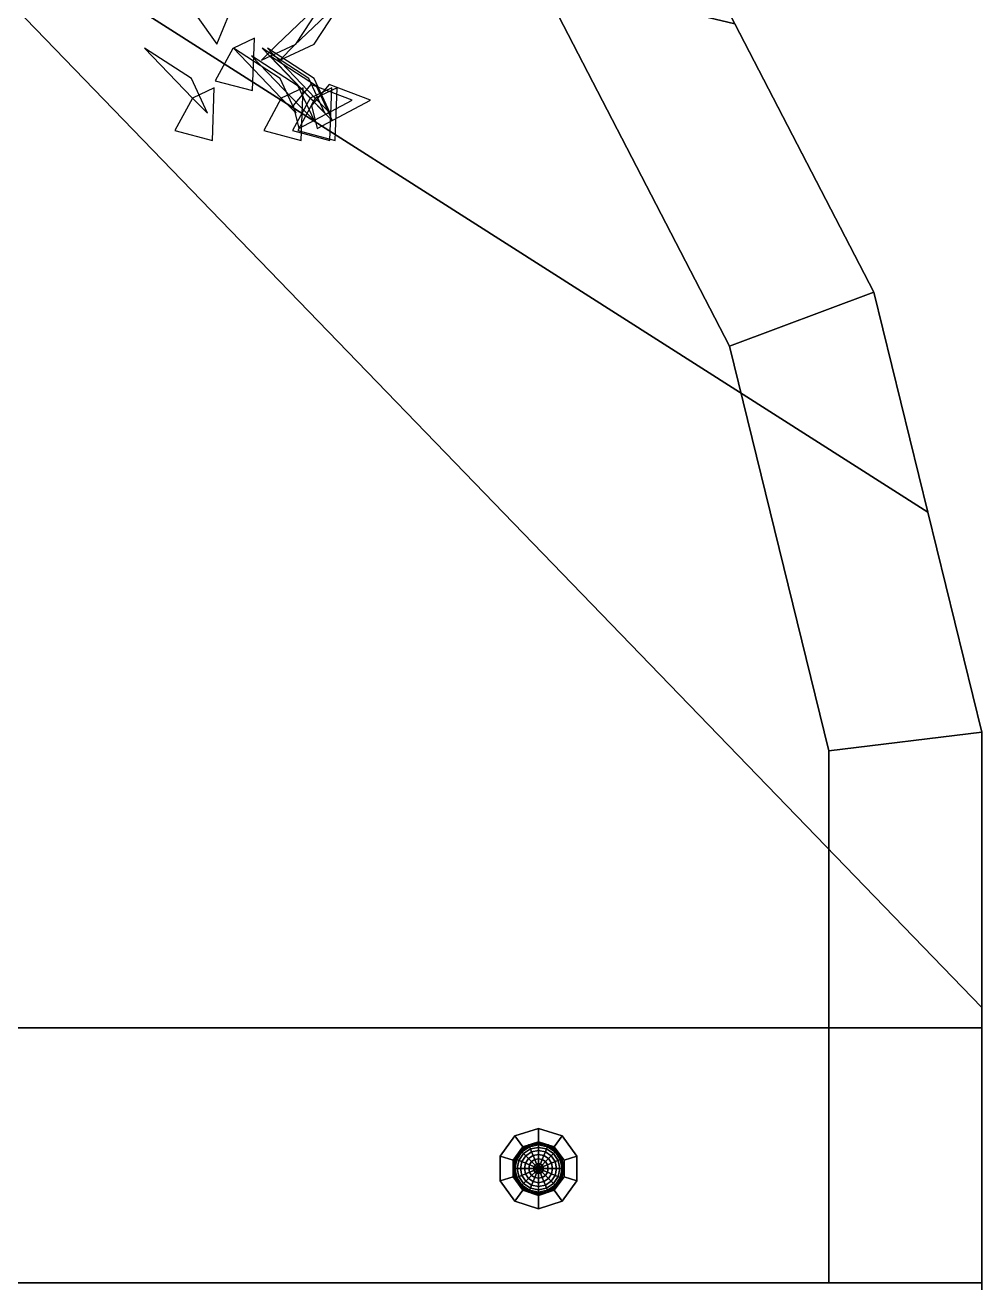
# Model space of a CAD drawing. Header units: millimetres. Extents: x 116.8 to 135.8, y -35.1 to -13.1.
# Drawn here: x 131.967 to 133.843, y -22.99 to -20.523 of the extents above; entities that cross this region are included whole.
import ezdxf

# ---------------------------------------------------------------- set-up
doc = ezdxf.new("R2010")
doc.units = ezdxf.units.MM
for name, color, linetype in [('copertura', 252, 'Continuous'), ('cromato', 251, 'Continuous'), ('foglie', 62, 'Continuous'), ('lampada', 2, 'Continuous'), ('parete_interna', 7, 'Continuous'), ('prato', 83, 'Continuous'), ('RIVESTIMENTO', 33, 'Continuous')]:
    doc.layers.add(name, color=color, linetype=linetype)

msp = doc.modelspace()

# ---------------------------------------------------------------- linework, layer by layer
at = {"layer": 'copertura'}
for points in [[(133.843, -22.4899, 5.6817), (133.843, -23.1399, 5.7), (128.843, -23.1399, 5.7), (128.843, -22.4899, 5.7)], [(128.843, -22.4899, 6), (128.843, -23.1399, 6), (133.843, -23.1399, 6), (133.843, -22.4899, 5.9817)], [(133.843, -22.4899, 5.9817), (128.843, -22.4899, 6), (128.843, -22.4899, 5.7), (133.843, -22.4899, 5.6817)], [(133.843, -23.1399, 5.7), (133.843, -22.4899, 5.6817), (133.843, -22.4899, 5.9817), (133.843, -23.1399, 6)]]:
    msp.add_3dface(points, dxfattribs=at)
at = {"layer": 'cromato'}
for points in [[(132.9737, -22.7132, 5.7), (132.9737, -22.6869, 5.7), (132.9273, -22.7019, 5.7), (132.9428, -22.7232, 5.7)], [(132.9428, -22.7232, 5.675), (132.9273, -22.7019, 5.675), (132.9737, -22.6869, 5.675), (132.9737, -22.7132, 5.675)], [(132.9273, -22.7019, 5.7), (132.9737, -22.6869, 5.7), (132.9737, -22.6869, 5.675), (132.9273, -22.7019, 5.675)], [(133.0046, -22.7232, 5.7), (133.02, -22.7019, 5.7), (132.9737, -22.6869, 5.7), (132.9737, -22.7132, 5.7)], [(132.9737, -22.7132, 5.675), (132.9737, -22.6869, 5.675), (133.02, -22.7019, 5.675), (133.0046, -22.7232, 5.675)], [(132.9737, -22.7132, 5.7), (132.9737, -22.6869, 5.7), (132.9737, -22.6869, 5.675), (132.9737, -22.7132, 5.675)], [(132.9737, -22.6869, 5.7), (133.02, -22.7019, 5.7), (133.02, -22.7019, 5.675), (132.9737, -22.6869, 5.675)], [(132.9737, -22.6869, 5.7), (132.9737, -22.7132, 5.7), (132.9737, -22.7132, 5.675), (132.9737, -22.6869, 5.675)], [(132.9428, -22.7232, 5.7), (132.9273, -22.7019, 5.7), (132.8987, -22.7414, 5.7), (132.9237, -22.7495, 5.7)], [(132.9237, -22.7495, 5.675), (132.8987, -22.7414, 5.675), (132.9273, -22.7019, 5.675), (132.9428, -22.7232, 5.675)], [(132.8987, -22.7414, 5.7), (132.9273, -22.7019, 5.7), (132.9273, -22.7019, 5.675), (132.8987, -22.7414, 5.675)], [(132.9428, -22.7232, 5.7), (132.9273, -22.7019, 5.7), (132.9273, -22.7019, 5.675), (132.9428, -22.7232, 5.675)], [(132.9273, -22.7019, 5.7), (132.9428, -22.7232, 5.7), (132.9428, -22.7232, 5.675), (132.9273, -22.7019, 5.675)], [(132.9737, -22.7132, 5.675), (132.9428, -22.7232, 5.675), (132.9428, -22.7232, 5.7), (132.9737, -22.7132, 5.7)], [(133.0046, -22.7232, 5.675), (132.9737, -22.7132, 5.675), (132.9737, -22.7132, 5.7), (133.0046, -22.7232, 5.7)], [(133.02, -22.7019, 5.7), (133.0046, -22.7232, 5.7), (133.0046, -22.7232, 5.675), (133.02, -22.7019, 5.675)], [(133.0237, -22.7495, 5.7), (133.0487, -22.7414, 5.7), (133.02, -22.7019, 5.7), (133.0046, -22.7232, 5.7)], [(133.0046, -22.7232, 5.675), (133.02, -22.7019, 5.675), (133.0487, -22.7414, 5.675), (133.0237, -22.7495, 5.675)], [(133.0046, -22.7232, 5.7), (133.02, -22.7019, 5.7), (133.02, -22.7019, 5.675), (133.0046, -22.7232, 5.675)], [(133.02, -22.7019, 5.7), (133.0487, -22.7414, 5.7), (133.0487, -22.7414, 5.675), (133.02, -22.7019, 5.675)], [(132.9237, -22.782, 5.7), (132.8987, -22.7901, 5.7), (132.8987, -22.7414, 5.7), (132.9237, -22.7495, 5.7)], [(132.9237, -22.7495, 5.675), (132.8987, -22.7414, 5.675), (132.8987, -22.7901, 5.675), (132.9237, -22.782, 5.675)], [(132.9237, -22.7495, 5.7), (132.8987, -22.7414, 5.7), (132.8987, -22.7414, 5.675), (132.9237, -22.7495, 5.675)], [(132.8987, -22.7414, 5.7), (132.8987, -22.7901, 5.7), (132.8987, -22.7901, 5.675), (132.8987, -22.7414, 5.675)], [(132.9428, -22.7232, 5.675), (132.9237, -22.7495, 5.675), (132.9237, -22.7495, 5.7), (132.9428, -22.7232, 5.7)], [(133.0237, -22.7495, 5.675), (133.0046, -22.7232, 5.675), (133.0046, -22.7232, 5.7), (133.0237, -22.7495, 5.7)], [(133.0237, -22.782, 5.7), (133.0487, -22.7901, 5.7), (133.0487, -22.7414, 5.7), (133.0237, -22.7495, 5.7)], [(133.0237, -22.7495, 5.675), (133.0487, -22.7414, 5.675), (133.0487, -22.7901, 5.675), (133.0237, -22.782, 5.675)], [(133.0487, -22.7414, 5.7), (133.0237, -22.7495, 5.7), (133.0237, -22.7495, 5.675), (133.0487, -22.7414, 5.675)], [(133.0487, -22.7414, 5.7), (133.0487, -22.7901, 5.7), (133.0487, -22.7901, 5.675), (133.0487, -22.7414, 5.675)], [(132.9237, -22.782, 5.675), (132.9237, -22.7495, 5.675), (132.9237, -22.7495, 5.7), (132.9237, -22.782, 5.7)], [(133.0237, -22.782, 5.675), (133.0237, -22.7495, 5.675), (133.0237, -22.7495, 5.7), (133.0237, -22.782, 5.7)], [(132.9428, -22.8083, 5.7), (132.9273, -22.8295, 5.7), (132.8987, -22.7901, 5.7), (132.9237, -22.782, 5.7)], [(132.9237, -22.782, 5.675), (132.8987, -22.7901, 5.675), (132.9273, -22.8295, 5.675), (132.9428, -22.8083, 5.675)], [(132.9237, -22.782, 5.7), (132.8987, -22.7901, 5.7), (132.8987, -22.7901, 5.675), (132.9237, -22.782, 5.675)], [(132.8987, -22.7901, 5.7), (132.9273, -22.8295, 5.7), (132.9273, -22.8295, 5.675), (132.8987, -22.7901, 5.675)], [(132.9428, -22.8083, 5.675), (132.9237, -22.782, 5.675), (132.9237, -22.782, 5.7), (132.9428, -22.8083, 5.7)], [(133.0237, -22.782, 5.7), (133.0487, -22.7901, 5.7), (133.02, -22.8295, 5.7), (133.0046, -22.8083, 5.7)], [(133.0046, -22.8083, 5.675), (133.02, -22.8295, 5.675), (133.0487, -22.7901, 5.675), (133.0237, -22.782, 5.675)], [(133.0237, -22.782, 5.675), (133.0046, -22.8083, 5.675), (133.0046, -22.8083, 5.7), (133.0237, -22.782, 5.7)], [(133.02, -22.8295, 5.7), (133.0487, -22.7901, 5.7), (133.0487, -22.7901, 5.675), (133.02, -22.8295, 5.675)], [(133.0487, -22.7901, 5.7), (133.0237, -22.782, 5.7), (133.0237, -22.782, 5.675), (133.0487, -22.7901, 5.675)], [(132.9273, -22.8295, 5.7), (132.9428, -22.8083, 5.7), (132.9428, -22.8083, 5.675), (132.9273, -22.8295, 5.675)], [(132.9737, -22.8183, 5.7), (132.9737, -22.8446, 5.7), (132.9273, -22.8295, 5.7), (132.9428, -22.8083, 5.7)], [(132.9428, -22.8083, 5.675), (132.9273, -22.8295, 5.675), (132.9737, -22.8446, 5.675), (132.9737, -22.8183, 5.675)], [(132.9428, -22.8083, 5.7), (132.9273, -22.8295, 5.7), (132.9273, -22.8295, 5.675), (132.9428, -22.8083, 5.675)], [(132.9737, -22.8183, 5.675), (132.9428, -22.8083, 5.675), (132.9428, -22.8083, 5.7), (132.9737, -22.8183, 5.7)], [(133.0046, -22.8083, 5.7), (133.02, -22.8295, 5.7), (132.9737, -22.8446, 5.7), (132.9737, -22.8183, 5.7)], [(132.9737, -22.8183, 5.675), (132.9737, -22.8446, 5.675), (133.02, -22.8295, 5.675), (133.0046, -22.8083, 5.675)], [(133.0046, -22.8083, 5.675), (132.9737, -22.8183, 5.675), (132.9737, -22.8183, 5.7), (133.0046, -22.8083, 5.7)], [(133.0046, -22.8083, 5.7), (133.02, -22.8295, 5.7), (133.02, -22.8295, 5.675), (133.0046, -22.8083, 5.675)], [(132.9273, -22.8295, 5.7), (132.9737, -22.8446, 5.7), (132.9737, -22.8446, 5.675), (132.9273, -22.8295, 5.675)], [(132.9737, -22.8446, 5.7), (132.9737, -22.8183, 5.7), (132.9737, -22.8183, 5.675), (132.9737, -22.8446, 5.675)], [(132.9737, -22.8183, 5.7), (132.9737, -22.8446, 5.7), (132.9737, -22.8446, 5.675), (132.9737, -22.8183, 5.675)], [(132.9737, -22.8446, 5.7), (133.02, -22.8295, 5.7), (133.02, -22.8295, 5.675), (132.9737, -22.8446, 5.675)]]:
    msp.add_3dface(points, dxfattribs=at)
at = {"layer": 'foglie'}
for points in [[(132.3546, -20.4443, 1.8029), (132.3025, -20.5039, 1.7944), (132.3427, -20.5604, 1.6838), (132.3923, -20.44, 1.7648)], [(132.4596, -20.5626, 3.5214), (132.4304, -20.5918, 3.5214), (132.498, -20.5603, 3.4563), (132.5578, -20.4686, 3.5139)], [(132.4954, -20.5626, 3.6699), (132.4663, -20.5918, 3.6699), (132.5338, -20.5603, 3.6047), (132.5937, -20.4686, 3.6623)], [(132.2952, -20.6666, 2.6466), (132.3244, -20.6957, 2.6466), (132.2929, -20.6282, 2.5814), (132.2012, -20.5684, 2.639)], [(132.3739, -20.5688, 1.6386), (132.3394, -20.6323, 1.6053), (132.413, -20.6517, 1.4992), (132.4166, -20.5487, 1.6127)], [(132.4693, -20.6666, 2.1705), (132.4985, -20.6957, 2.1705), (132.467, -20.6282, 2.1053), (132.3753, -20.5684, 2.1629)], [(132.5256, -20.6666, 2.836), (132.5548, -20.6957, 2.836), (132.5234, -20.6282, 2.7708), (132.4316, -20.5684, 2.8284)], [(132.5359, -20.6666, 3.1892), (132.5651, -20.6957, 3.1892), (132.5336, -20.6282, 3.124), (132.4419, -20.5684, 3.1817)], [(132.5049, -20.6817, 3.4519), (132.5341, -20.7109, 3.4519), (132.5026, -20.6433, 3.3868), (132.4109, -20.5835, 3.4444)], [(132.5408, -20.6817, 3.6004), (132.5699, -20.7109, 3.6004), (132.5385, -20.6433, 3.5352), (132.4468, -20.5835, 3.5928)], [(132.4928, -20.6806, 3.467), (132.5039, -20.7259, 3.4025), (132.6082, -20.6703, 3.3469), (132.5275, -20.64, 3.4737)], [(132.5287, -20.6806, 3.6155), (132.5398, -20.7259, 3.551), (132.644, -20.6703, 3.4954), (132.5634, -20.64, 3.6222)], [(132.2952, -20.6666, 2.6466), (132.2607, -20.7301, 2.6133), (132.3343, -20.7494, 2.5072), (132.3379, -20.6465, 2.6207)], [(132.4693, -20.6666, 2.1705), (132.4348, -20.7301, 2.1372), (132.5084, -20.7494, 2.0311), (132.512, -20.6465, 2.1446)], [(132.5256, -20.6666, 2.836), (132.4912, -20.7301, 2.8027), (132.5647, -20.7494, 2.6966), (132.5683, -20.6465, 2.8102)], [(132.5359, -20.6666, 3.1892), (132.5014, -20.7301, 3.156), (132.5749, -20.7494, 3.0499), (132.5786, -20.6465, 3.1634)]]:
    msp.add_3dface(points, dxfattribs=at)
at = {"layer": 'lampada'}
for points in [[(132.9549, -22.7204, 5.6652), (132.9737, -22.7167, 5.6652), (132.9737, -22.7157, 5.675), (132.9545, -22.7195, 5.675)], [(132.956, -22.7231, 5.6559), (132.9737, -22.7195, 5.6559), (132.9737, -22.7167, 5.6652), (132.9549, -22.7204, 5.6652)], [(132.9737, -22.7167, 5.6652), (132.9924, -22.7204, 5.6652), (132.9928, -22.7195, 5.675), (132.9737, -22.7157, 5.675)], [(132.9737, -22.7195, 5.6559), (132.9913, -22.7231, 5.6559), (132.9924, -22.7204, 5.6652), (132.9737, -22.7167, 5.6652)], [(132.9284, -22.747, 5.6652), (132.939, -22.7311, 5.6652), (132.9383, -22.7304, 5.675), (132.9275, -22.7466, 5.675)], [(132.931, -22.7481, 5.6559), (132.941, -22.7331, 5.6559), (132.939, -22.7311, 5.6652), (132.9284, -22.747, 5.6652)], [(132.9352, -22.7498, 5.6472), (132.9443, -22.7363, 5.6472), (132.941, -22.7331, 5.6559), (132.931, -22.7481, 5.6559)], [(132.941, -22.7522, 5.6396), (132.9487, -22.7407, 5.6396), (132.9443, -22.7363, 5.6472), (132.9352, -22.7498, 5.6472)], [(132.939, -22.7311, 5.6652), (132.9549, -22.7204, 5.6652), (132.9545, -22.7195, 5.675), (132.9383, -22.7304, 5.675)], [(132.941, -22.7331, 5.6559), (132.956, -22.7231, 5.6559), (132.9549, -22.7204, 5.6652), (132.939, -22.7311, 5.6652)], [(132.9443, -22.7363, 5.6472), (132.9577, -22.7273, 5.6472), (132.956, -22.7231, 5.6559), (132.941, -22.7331, 5.6559)], [(132.948, -22.7551, 5.6334), (132.954, -22.7461, 5.6334), (132.9487, -22.7407, 5.6396), (132.941, -22.7522, 5.6396)], [(132.9487, -22.7407, 5.6396), (132.9601, -22.7331, 5.6396), (132.9577, -22.7273, 5.6472), (132.9443, -22.7363, 5.6472)], [(132.954, -22.7461, 5.6334), (132.963, -22.7401, 5.6334), (132.9601, -22.7331, 5.6396), (132.9487, -22.7407, 5.6396)], [(132.9601, -22.7522, 5.6288), (132.9663, -22.7481, 5.6288), (132.963, -22.7401, 5.6334), (132.954, -22.7461, 5.6334)], [(132.9577, -22.7273, 5.6472), (132.9737, -22.7242, 5.6472), (132.9737, -22.7195, 5.6559), (132.956, -22.7231, 5.6559)], [(132.9601, -22.7331, 5.6396), (132.9737, -22.7304, 5.6396), (132.9737, -22.7242, 5.6472), (132.9577, -22.7273, 5.6472)], [(132.963, -22.7401, 5.6334), (132.9737, -22.738, 5.6334), (132.9737, -22.7304, 5.6396), (132.9601, -22.7331, 5.6396)], [(132.9663, -22.7481, 5.6288), (132.9737, -22.7466, 5.6288), (132.9737, -22.738, 5.6334), (132.963, -22.7401, 5.6334)], [(132.9737, -22.7242, 5.6472), (132.9896, -22.7273, 5.6472), (132.9913, -22.7231, 5.6559), (132.9737, -22.7195, 5.6559)], [(132.9737, -22.7304, 5.6396), (132.9872, -22.7331, 5.6396), (132.9896, -22.7273, 5.6472), (132.9737, -22.7242, 5.6472)], [(132.9737, -22.738, 5.6334), (132.9843, -22.7401, 5.6334), (132.9872, -22.7331, 5.6396), (132.9737, -22.7304, 5.6396)], [(132.9737, -22.7466, 5.6288), (132.981, -22.7481, 5.6288), (132.9843, -22.7401, 5.6334), (132.9737, -22.738, 5.6334)], [(132.981, -22.7481, 5.6288), (132.9872, -22.7522, 5.6288), (132.9933, -22.7461, 5.6334), (132.9843, -22.7401, 5.6334)], [(132.9843, -22.7401, 5.6334), (132.9933, -22.7461, 5.6334), (132.9987, -22.7407, 5.6396), (132.9872, -22.7331, 5.6396)], [(132.9872, -22.7331, 5.6396), (132.9987, -22.7407, 5.6396), (133.0031, -22.7363, 5.6472), (132.9896, -22.7273, 5.6472)], [(132.9896, -22.7273, 5.6472), (133.0031, -22.7363, 5.6472), (133.0063, -22.7331, 5.6559), (132.9913, -22.7231, 5.6559)], [(132.9913, -22.7231, 5.6559), (133.0063, -22.7331, 5.6559), (133.0083, -22.7311, 5.6652), (132.9924, -22.7204, 5.6652)], [(132.9924, -22.7204, 5.6652), (133.0083, -22.7311, 5.6652), (133.009, -22.7304, 5.675), (132.9928, -22.7195, 5.675)], [(132.9933, -22.7461, 5.6334), (132.9993, -22.7551, 5.6334), (133.0063, -22.7522, 5.6396), (132.9987, -22.7407, 5.6396)], [(132.9987, -22.7407, 5.6396), (133.0063, -22.7522, 5.6396), (133.0121, -22.7498, 5.6472), (133.0031, -22.7363, 5.6472)], [(133.0031, -22.7363, 5.6472), (133.0121, -22.7498, 5.6472), (133.0163, -22.7481, 5.6559), (133.0063, -22.7331, 5.6559)], [(133.0063, -22.7331, 5.6559), (133.0163, -22.7481, 5.6559), (133.019, -22.747, 5.6652), (133.0083, -22.7311, 5.6652)], [(133.0083, -22.7311, 5.6652), (133.019, -22.747, 5.6652), (133.0199, -22.7466, 5.675), (133.009, -22.7304, 5.675)], [(132.9246, -22.7657, 5.6652), (132.9284, -22.747, 5.6652), (132.9275, -22.7466, 5.675), (132.9237, -22.7657, 5.675)], [(132.9284, -22.7845, 5.6652), (132.9246, -22.7657, 5.6652), (132.9237, -22.7657, 5.675), (132.9275, -22.7849, 5.675)], [(132.9275, -22.7657, 5.6559), (132.931, -22.7481, 5.6559), (132.9284, -22.747, 5.6652), (132.9246, -22.7657, 5.6652)], [(132.931, -22.7834, 5.6559), (132.9275, -22.7657, 5.6559), (132.9246, -22.7657, 5.6652), (132.9284, -22.7845, 5.6652)], [(132.9321, -22.7657, 5.6472), (132.9352, -22.7498, 5.6472), (132.931, -22.7481, 5.6559), (132.9275, -22.7657, 5.6559)], [(132.9352, -22.7816, 5.6472), (132.9321, -22.7657, 5.6472), (132.9275, -22.7657, 5.6559), (132.931, -22.7834, 5.6559)], [(132.9383, -22.7657, 5.6396), (132.941, -22.7522, 5.6396), (132.9352, -22.7498, 5.6472), (132.9321, -22.7657, 5.6472)], [(132.941, -22.7793, 5.6396), (132.9383, -22.7657, 5.6396), (132.9321, -22.7657, 5.6472), (132.9352, -22.7816, 5.6472)], [(132.9459, -22.7657, 5.6334), (132.948, -22.7551, 5.6334), (132.941, -22.7522, 5.6396), (132.9383, -22.7657, 5.6396)], [(132.948, -22.7764, 5.6334), (132.9459, -22.7657, 5.6334), (132.9383, -22.7657, 5.6396), (132.941, -22.7793, 5.6396)], [(132.9545, -22.7657, 5.6288), (132.956, -22.7584, 5.6288), (132.948, -22.7551, 5.6334), (132.9459, -22.7657, 5.6334)], [(132.956, -22.7731, 5.6288), (132.9545, -22.7657, 5.6288), (132.9459, -22.7657, 5.6334), (132.948, -22.7764, 5.6334)], [(132.956, -22.7584, 5.6288), (132.9601, -22.7522, 5.6288), (132.954, -22.7461, 5.6334), (132.948, -22.7551, 5.6334)], [(132.9639, -22.7657, 5.626), (132.9646, -22.762, 5.626), (132.956, -22.7584, 5.6288), (132.9545, -22.7657, 5.6288)], [(132.9646, -22.7695, 5.626), (132.9639, -22.7657, 5.626), (132.9545, -22.7657, 5.6288), (132.956, -22.7731, 5.6288)], [(132.9646, -22.762, 5.626), (132.9668, -22.7588, 5.626), (132.9601, -22.7522, 5.6288), (132.956, -22.7584, 5.6288)], [(132.9668, -22.7588, 5.626), (132.9699, -22.7567, 5.626), (132.9663, -22.7481, 5.6288), (132.9601, -22.7522, 5.6288)], [(132.9737, -22.7657, 5.625), (132.9737, -22.7657, 5.625), (132.9646, -22.762, 5.626), (132.9639, -22.7657, 5.626)], [(132.9737, -22.7657, 5.625), (132.9737, -22.7657, 5.625), (132.9639, -22.7657, 5.626), (132.9646, -22.7695, 5.626)], [(132.9737, -22.7657, 5.625), (132.9737, -22.7657, 5.625), (132.9668, -22.7588, 5.626), (132.9646, -22.762, 5.626)], [(132.9737, -22.7657, 5.625), (132.9737, -22.7657, 5.625), (132.9646, -22.7695, 5.626), (132.9668, -22.7726, 5.626)], [(132.9699, -22.7567, 5.626), (132.9737, -22.756, 5.626), (132.9737, -22.7466, 5.6288), (132.9663, -22.7481, 5.6288)], [(132.9737, -22.7657, 5.625), (132.9737, -22.7657, 5.625), (132.9699, -22.7567, 5.626), (132.9668, -22.7588, 5.626)], [(132.9737, -22.7657, 5.625), (132.9737, -22.7657, 5.625), (132.9668, -22.7726, 5.626), (132.9699, -22.7747, 5.626)], [(132.9737, -22.7657, 5.625), (132.9737, -22.7657, 5.625), (132.9737, -22.756, 5.626), (132.9699, -22.7567, 5.626)], [(132.9737, -22.7657, 5.625), (132.9737, -22.7657, 5.625), (132.9699, -22.7747, 5.626), (132.9737, -22.7755, 5.626)], [(132.9737, -22.756, 5.626), (132.9774, -22.7567, 5.626), (132.981, -22.7481, 5.6288), (132.9737, -22.7466, 5.6288)], [(132.9737, -22.7657, 5.625), (132.9737, -22.7657, 5.625), (132.9774, -22.7567, 5.626), (132.9737, -22.756, 5.626)], [(132.9737, -22.7657, 5.625), (132.9737, -22.7657, 5.625), (132.9806, -22.7588, 5.626), (132.9774, -22.7567, 5.626)], [(132.9737, -22.7657, 5.625), (132.9737, -22.7657, 5.625), (132.9827, -22.762, 5.626), (132.9806, -22.7588, 5.626)], [(132.9737, -22.7657, 5.625), (132.9737, -22.7657, 5.625), (132.9834, -22.7657, 5.626), (132.9827, -22.762, 5.626)], [(132.9737, -22.7657, 5.625), (132.9737, -22.7657, 5.625), (132.9827, -22.7695, 5.626), (132.9834, -22.7657, 5.626)], [(132.9737, -22.7657, 5.625), (132.9737, -22.7657, 5.625), (132.9806, -22.7726, 5.626), (132.9827, -22.7695, 5.626)], [(132.9737, -22.7657, 5.625), (132.9737, -22.7657, 5.625), (132.9774, -22.7747, 5.626), (132.9806, -22.7726, 5.626)], [(132.9737, -22.7657, 5.625), (132.9737, -22.7657, 5.625), (132.9737, -22.7755, 5.626), (132.9774, -22.7747, 5.626)], [(132.9774, -22.7567, 5.626), (132.9806, -22.7588, 5.626), (132.9872, -22.7522, 5.6288), (132.981, -22.7481, 5.6288)], [(132.9806, -22.7588, 5.626), (132.9827, -22.762, 5.626), (132.9913, -22.7584, 5.6288), (132.9872, -22.7522, 5.6288)], [(132.9827, -22.762, 5.626), (132.9834, -22.7657, 5.626), (132.9928, -22.7657, 5.6288), (132.9913, -22.7584, 5.6288)], [(132.9834, -22.7657, 5.626), (132.9827, -22.7695, 5.626), (132.9913, -22.7731, 5.6288), (132.9928, -22.7657, 5.6288)], [(132.9872, -22.7522, 5.6288), (132.9913, -22.7584, 5.6288), (132.9993, -22.7551, 5.6334), (132.9933, -22.7461, 5.6334)], [(132.9913, -22.7584, 5.6288), (132.9928, -22.7657, 5.6288), (133.0014, -22.7657, 5.6334), (132.9993, -22.7551, 5.6334)], [(132.9928, -22.7657, 5.6288), (132.9913, -22.7731, 5.6288), (132.9993, -22.7764, 5.6334), (133.0014, -22.7657, 5.6334)], [(132.9993, -22.7551, 5.6334), (133.0014, -22.7657, 5.6334), (133.009, -22.7657, 5.6396), (133.0063, -22.7522, 5.6396)], [(133.0014, -22.7657, 5.6334), (132.9993, -22.7764, 5.6334), (133.0063, -22.7793, 5.6396), (133.009, -22.7657, 5.6396)], [(133.0063, -22.7522, 5.6396), (133.009, -22.7657, 5.6396), (133.0152, -22.7657, 5.6472), (133.0121, -22.7498, 5.6472)], [(133.009, -22.7657, 5.6396), (133.0063, -22.7793, 5.6396), (133.0121, -22.7816, 5.6472), (133.0152, -22.7657, 5.6472)], [(133.0121, -22.7498, 5.6472), (133.0152, -22.7657, 5.6472), (133.0199, -22.7657, 5.6559), (133.0163, -22.7481, 5.6559)], [(133.0152, -22.7657, 5.6472), (133.0121, -22.7816, 5.6472), (133.0163, -22.7834, 5.6559), (133.0199, -22.7657, 5.6559)], [(133.0163, -22.7481, 5.6559), (133.0199, -22.7657, 5.6559), (133.0227, -22.7657, 5.6652), (133.019, -22.747, 5.6652)], [(133.0199, -22.7657, 5.6559), (133.0163, -22.7834, 5.6559), (133.019, -22.7845, 5.6652), (133.0227, -22.7657, 5.6652)], [(133.019, -22.747, 5.6652), (133.0227, -22.7657, 5.6652), (133.0237, -22.7657, 5.675), (133.0199, -22.7466, 5.675)], [(133.0227, -22.7657, 5.6652), (133.019, -22.7845, 5.6652), (133.0199, -22.7849, 5.675), (133.0237, -22.7657, 5.675)], [(132.939, -22.8004, 5.6652), (132.9284, -22.7845, 5.6652), (132.9275, -22.7849, 5.675), (132.9383, -22.8011, 5.675)], [(132.941, -22.7984, 5.6559), (132.931, -22.7834, 5.6559), (132.9284, -22.7845, 5.6652), (132.939, -22.8004, 5.6652)], [(132.9443, -22.7951, 5.6472), (132.9352, -22.7816, 5.6472), (132.931, -22.7834, 5.6559), (132.941, -22.7984, 5.6559)], [(132.9487, -22.7907, 5.6396), (132.941, -22.7793, 5.6396), (132.9352, -22.7816, 5.6472), (132.9443, -22.7951, 5.6472)], [(132.954, -22.7854, 5.6334), (132.948, -22.7764, 5.6334), (132.941, -22.7793, 5.6396), (132.9487, -22.7907, 5.6396)], [(132.9601, -22.7984, 5.6396), (132.9487, -22.7907, 5.6396), (132.9443, -22.7951, 5.6472), (132.9577, -22.8041, 5.6472)], [(132.9601, -22.7793, 5.6288), (132.956, -22.7731, 5.6288), (132.948, -22.7764, 5.6334), (132.954, -22.7854, 5.6334)], [(132.963, -22.7914, 5.6334), (132.954, -22.7854, 5.6334), (132.9487, -22.7907, 5.6396), (132.9601, -22.7984, 5.6396)], [(132.9663, -22.7834, 5.6288), (132.9601, -22.7793, 5.6288), (132.954, -22.7854, 5.6334), (132.963, -22.7914, 5.6334)], [(132.9668, -22.7726, 5.626), (132.9646, -22.7695, 5.626), (132.956, -22.7731, 5.6288), (132.9601, -22.7793, 5.6288)], [(132.9699, -22.7747, 5.626), (132.9668, -22.7726, 5.626), (132.9601, -22.7793, 5.6288), (132.9663, -22.7834, 5.6288)], [(132.9737, -22.7849, 5.6288), (132.9663, -22.7834, 5.6288), (132.963, -22.7914, 5.6334), (132.9737, -22.7935, 5.6334)], [(132.9737, -22.7755, 5.626), (132.9699, -22.7747, 5.626), (132.9663, -22.7834, 5.6288), (132.9737, -22.7849, 5.6288)], [(132.9774, -22.7747, 5.626), (132.9737, -22.7755, 5.626), (132.9737, -22.7849, 5.6288), (132.981, -22.7834, 5.6288)], [(132.981, -22.7834, 5.6288), (132.9737, -22.7849, 5.6288), (132.9737, -22.7935, 5.6334), (132.9843, -22.7914, 5.6334)], [(132.9806, -22.7726, 5.626), (132.9774, -22.7747, 5.626), (132.981, -22.7834, 5.6288), (132.9872, -22.7793, 5.6288)], [(132.9827, -22.7695, 5.626), (132.9806, -22.7726, 5.626), (132.9872, -22.7793, 5.6288), (132.9913, -22.7731, 5.6288)], [(132.9872, -22.7793, 5.6288), (132.981, -22.7834, 5.6288), (132.9843, -22.7914, 5.6334), (132.9933, -22.7854, 5.6334)], [(132.9933, -22.7854, 5.6334), (132.9843, -22.7914, 5.6334), (132.9872, -22.7984, 5.6396), (132.9987, -22.7907, 5.6396)], [(132.9913, -22.7731, 5.6288), (132.9872, -22.7793, 5.6288), (132.9933, -22.7854, 5.6334), (132.9993, -22.7764, 5.6334)], [(132.9987, -22.7907, 5.6396), (132.9872, -22.7984, 5.6396), (132.9896, -22.8041, 5.6472), (133.0031, -22.7951, 5.6472)], [(132.9993, -22.7764, 5.6334), (132.9933, -22.7854, 5.6334), (132.9987, -22.7907, 5.6396), (133.0063, -22.7793, 5.6396)], [(133.0063, -22.7793, 5.6396), (132.9987, -22.7907, 5.6396), (133.0031, -22.7951, 5.6472), (133.0121, -22.7816, 5.6472)], [(133.0121, -22.7816, 5.6472), (133.0031, -22.7951, 5.6472), (133.0063, -22.7984, 5.6559), (133.0163, -22.7834, 5.6559)], [(133.0163, -22.7834, 5.6559), (133.0063, -22.7984, 5.6559), (133.0083, -22.8004, 5.6652), (133.019, -22.7845, 5.6652)], [(133.019, -22.7845, 5.6652), (133.0083, -22.8004, 5.6652), (133.009, -22.8011, 5.675), (133.0199, -22.7849, 5.675)], [(132.9549, -22.811, 5.6652), (132.939, -22.8004, 5.6652), (132.9383, -22.8011, 5.675), (132.9545, -22.8119, 5.675)], [(132.956, -22.8084, 5.6559), (132.941, -22.7984, 5.6559), (132.939, -22.8004, 5.6652), (132.9549, -22.811, 5.6652)], [(132.9577, -22.8041, 5.6472), (132.9443, -22.7951, 5.6472), (132.941, -22.7984, 5.6559), (132.956, -22.8084, 5.6559)], [(132.9737, -22.8148, 5.6652), (132.9549, -22.811, 5.6652), (132.9545, -22.8119, 5.675), (132.9737, -22.8157, 5.675)], [(132.9737, -22.8119, 5.6559), (132.956, -22.8084, 5.6559), (132.9549, -22.811, 5.6652), (132.9737, -22.8148, 5.6652)], [(132.9737, -22.8073, 5.6472), (132.9577, -22.8041, 5.6472), (132.956, -22.8084, 5.6559), (132.9737, -22.8119, 5.6559)], [(132.9737, -22.8011, 5.6396), (132.9601, -22.7984, 5.6396), (132.9577, -22.8041, 5.6472), (132.9737, -22.8073, 5.6472)], [(132.9737, -22.7935, 5.6334), (132.963, -22.7914, 5.6334), (132.9601, -22.7984, 5.6396), (132.9737, -22.8011, 5.6396)], [(132.9843, -22.7914, 5.6334), (132.9737, -22.7935, 5.6334), (132.9737, -22.8011, 5.6396), (132.9872, -22.7984, 5.6396)], [(132.9872, -22.7984, 5.6396), (132.9737, -22.8011, 5.6396), (132.9737, -22.8073, 5.6472), (132.9896, -22.8041, 5.6472)], [(132.9896, -22.8041, 5.6472), (132.9737, -22.8073, 5.6472), (132.9737, -22.8119, 5.6559), (132.9913, -22.8084, 5.6559)], [(132.9913, -22.8084, 5.6559), (132.9737, -22.8119, 5.6559), (132.9737, -22.8148, 5.6652), (132.9924, -22.811, 5.6652)], [(132.9924, -22.811, 5.6652), (132.9737, -22.8148, 5.6652), (132.9737, -22.8157, 5.675), (132.9928, -22.8119, 5.675)], [(133.0031, -22.7951, 5.6472), (132.9896, -22.8041, 5.6472), (132.9913, -22.8084, 5.6559), (133.0063, -22.7984, 5.6559)], [(133.0063, -22.7984, 5.6559), (132.9913, -22.8084, 5.6559), (132.9924, -22.811, 5.6652), (133.0083, -22.8004, 5.6652)], [(133.0083, -22.8004, 5.6652), (132.9924, -22.811, 5.6652), (132.9928, -22.8119, 5.675), (133.009, -22.8011, 5.675)]]:
    msp.add_3dface(points, dxfattribs=at)
at = {"layer": 'parete_interna'}
for points in [[(133.087, -19.995, 0.8), (132.8402, -20.1708, 0.8), (133.348, -21.1528, 0.8), (133.6309, -21.0467, 0.8)], [(133.6309, -21.0467, 0.8), (133.087, -19.995, 0.8), (133.087, -19.995, 0.5), (133.6309, -21.0467, 0.5)], [(132.8402, -20.1708, 0.5), (133.348, -21.1528, 0.5), (133.348, -21.1528, 0.8), (132.8402, -20.1708, 0.8)], [(133.6309, -21.0467, 0.8), (133.348, -21.1528, 0.8), (133.543, -21.9465, 0.8), (133.843, -21.9102, 0.8)], [(133.348, -21.1528, 0.5), (133.6309, -21.0467, 0.5), (133.6309, -21.0467, 0.8), (133.348, -21.1528, 0.8)], [(133.843, -21.9102, 0.8), (133.6309, -21.0467, 0.8), (133.6309, -21.0467, 0.5), (133.843, -21.9102, 0.5)], [(133.348, -21.1528, 0.5), (133.543, -21.9465, 0.5), (133.543, -21.9465, 0.8), (133.348, -21.1528, 0.8)], [(133.843, -21.9102, 0.8), (133.543, -21.9465, 0.8), (133.543, -22.9899, 0.8), (133.843, -22.9899, 0.8)], [(133.543, -21.9465, 0.5), (133.843, -21.9102, 0.5), (133.843, -21.9102, 0.8), (133.543, -21.9465, 0.8)], [(133.843, -22.9899, 0.8), (133.843, -21.9102, 0.8), (133.843, -21.9102, 0.5), (133.843, -22.9899, 0.5)], [(133.543, -21.9465, 0.5), (133.543, -22.9899, 0.5), (133.543, -22.9899, 0.8), (133.543, -21.9465, 0.8)]]:
    msp.add_3dface(points, dxfattribs=at)
at = {"layer": 'prato'}
for points in [[(133.087, -19.995, -0.0183), (133.6309, -21.0467, -0.0183), (133.6309, -21.0467), (133.087, -19.995)], [(133.843, -22.45), (133.843, -22.9899), (131.343, -22.9899), (131.5656, -20.0948)], [(133.843, -22.9899, -0.0183), (133.843, -22.45, -0.0183), (131.5656, -20.0948, -0.0183), (131.343, -22.9899, -0.0183)], [(133.7369, -21.4784), (131.5656, -20.0948), (133.3589, -20.5208), (133.6309, -21.0467)], [(133.843, -21.9102), (133.843, -22.45), (131.5656, -20.0948), (133.7369, -21.4784)], [(133.843, -22.45, -0.0183), (133.843, -21.9102, -0.0183), (133.7369, -21.4784, -0.0183), (131.5656, -20.0948, -0.0183)], [(131.5656, -20.0948, -0.0183), (133.7369, -21.4784, -0.0183), (133.6309, -21.0467, -0.0183), (133.3589, -20.5208, -0.0183)], [(133.6309, -21.0467, -0.0183), (133.843, -21.9102, -0.0183), (133.843, -21.9102), (133.6309, -21.0467)], [(133.843, -21.9102, -0.0183), (133.843, -22.9899, -0.0183), (133.843, -22.9899), (133.843, -21.9102)], [(133.843, -22.9899), (128.843, -22.9899), (128.843, -22.9899, -0.0183), (133.843, -22.9899, -0.0183)]]:
    msp.add_3dface(points, dxfattribs=at)
at = {"layer": 'RIVESTIMENTO'}
for points in [[(133.087, -19.995, 0.5), (132.8402, -20.1708, 0.5), (133.348, -21.1528, 0.5), (133.6309, -21.0467, 0.5)], [(133.6309, -21.0467, 0.5), (133.087, -19.995, 0.5), (133.087, -19.995), (133.6309, -21.0467)], [(132.8402, -20.1708), (133.348, -21.1528), (133.348, -21.1528, 0.5), (132.8402, -20.1708, 0.5)], [(133.6309, -21.0467, 0.5), (133.348, -21.1528, 0.5), (133.543, -21.9465, 0.5), (133.843, -21.9102, 0.5)], [(133.6309, -21.0467), (133.348, -21.1528), (133.348, -21.1528, 0.5), (133.6309, -21.0467, 0.5)], [(133.843, -21.9102, 0.5), (133.6309, -21.0467, 0.5), (133.6309, -21.0467), (133.843, -21.9102)], [(133.348, -21.1528), (133.543, -21.9465), (133.543, -21.9465, 0.5), (133.348, -21.1528, 0.5)], [(133.843, -21.9102, 0.5), (133.543, -21.9465, 0.5), (133.543, -22.9899, 0.5), (133.843, -22.9899, 0.5)], [(133.843, -21.9102), (133.543, -21.9465), (133.543, -21.9465, 0.5), (133.843, -21.9102, 0.5)], [(133.843, -22.9899, 0.5), (133.843, -21.9102, 0.5), (133.843, -21.9102), (133.843, -22.9899)], [(133.543, -21.9465), (133.543, -22.9899), (133.543, -22.9899, 0.5), (133.543, -21.9465, 0.5)]]:
    msp.add_3dface(points, dxfattribs=at)

doc.saveas('drawing.dxf')
